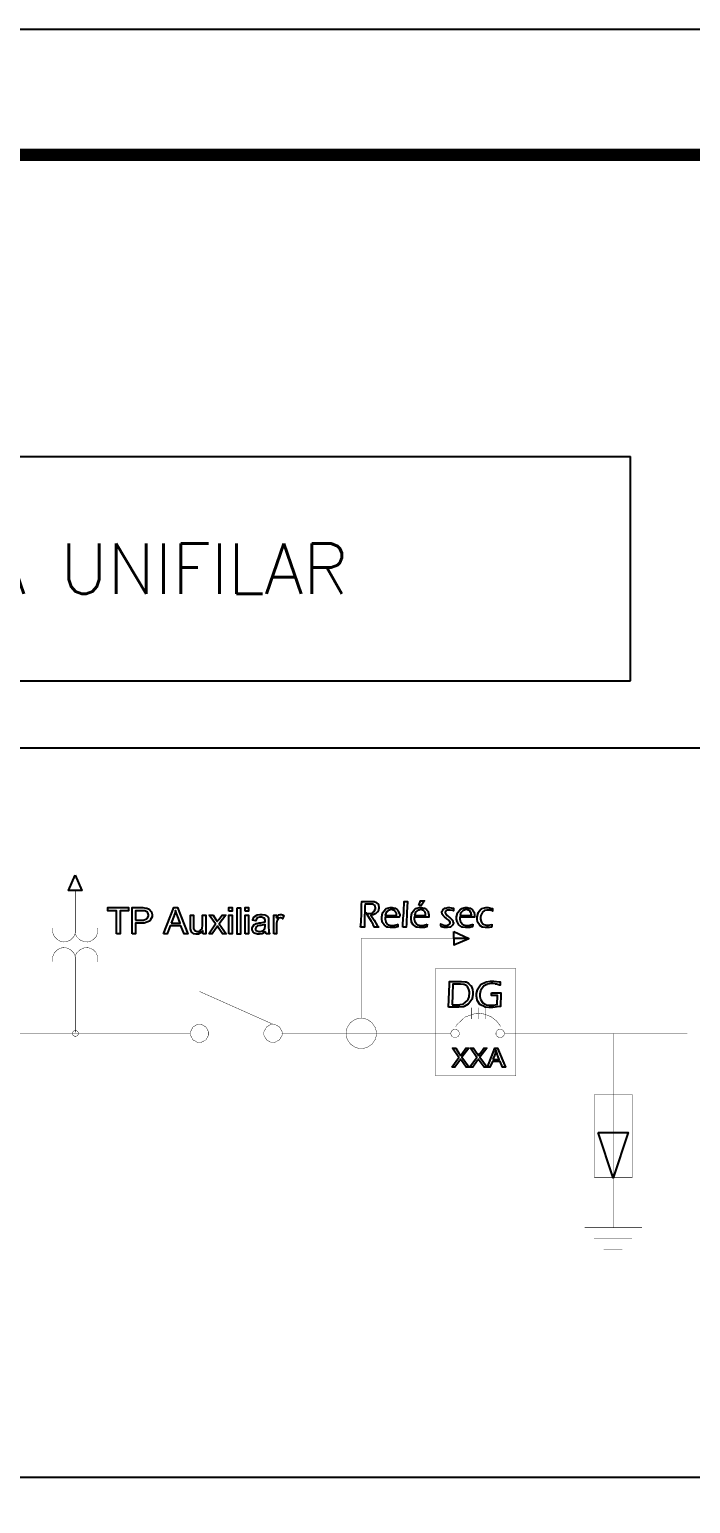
# Model space of a CAD drawing. Header units: metres. Extents: x 3290 to 4536, y 1562 to 1983.
# Drawn here: x 4384.1 to 4436.8, y 1865 to 1982.7 of the extents above; entities that cross this region are included whole.
import ezdxf

# ---------------------------------------------------------------- set-up
doc = ezdxf.new("R2010")
doc.units = ezdxf.units.M
for name, color, linetype in [('ARQ-FOLHA', 7, 'Continuous'), ('C00-00-00-BLACK', 7, 'Continuous'), ('C00-7E-FF', 150, 'Continuous'), ('CFF-7E-00', 30, 'Continuous')]:
    doc.layers.add(name, color=color, linetype=linetype)
doc.styles.get("Standard").update_dxf_attribs({"font": 'romans.shx', "height": 1})

# ---------------------------------------------------------------- blocks, each defined once
blk = doc.blocks.new('FOLHA A2')
at = {"layer": 'ARQ-FOLHA'}
blk.add_line((594, 0), (0, 0), dxfattribs=at)
at = {"layer": 'ARQ-FOLHA', "const_width": 1}
blk.add_lwpolyline([(25, -410), (584, -410), (584, -10), (25, -10), (25, -410)], dxfattribs=at)

msp = doc.modelspace()

# ---------------------------------------------------------------- linework, layer by layer
for p, q in [((4335.72, 1948.58), (4432.02, 1948.58)), ((4432.02, 1930.66), (4432.02, 1948.58)), ((4335.72, 1930.66), (4432.02, 1930.66)), ((4302.88, 1925.32), (4464.04, 1925.32)), ((4302.88, 1867.12), (4464.04, 1867.12))]:
    msp.add_line(p, q)
at = {"layer": 'C00-00-00-BLACK', "const_width": 0.0324}
for points in [[(4419.34, 1904.59), (4419.34, 1903.69)], [(4419.34, 1904.59), (4419.34, 1903.69)], [(4419.89, 1904.59), (4419.89, 1903.69)], [(4419.89, 1904.59), (4419.89, 1903.69)], [(4420.44, 1904.59), (4420.44, 1903.69)], [(4420.44, 1904.59), (4420.44, 1903.69)], [(4421.64, 1903.1), (4421.57, 1903.22), (4421.31, 1903.54), (4420.88, 1903.87), (4420.37, 1904.07), (4419.96, 1904.14), (4419.82, 1904.14), (4419.64, 1904.13), (4418.81, 1903.84), (4418.16, 1903.23), (4418.07, 1903.07)], [(4421.64, 1903.1), (4421.57, 1903.22), (4421.31, 1903.54), (4420.88, 1903.87), (4420.37, 1904.07), (4419.96, 1904.14), (4419.82, 1904.14), (4419.64, 1904.13), (4418.81, 1903.84), (4418.16, 1903.23), (4418.07, 1903.07)]]:
    msp.add_lwpolyline(points, dxfattribs=at)
for points in [[(4418.36, 1902.52), (4418.36, 1902.59), (4418.26, 1902.77), (4418.07, 1902.88), (4418.01, 1902.88), (4417.95, 1902.88), (4417.77, 1902.77), (4417.68, 1902.59), (4417.68, 1902.52), (4417.68, 1902.46), (4417.77, 1902.29), (4417.95, 1902.2), (4418.01, 1902.2), (4418.07, 1902.2), (4418.26, 1902.29), (4418.36, 1902.46), (4418.36, 1902.52)], [(4418.36, 1902.52), (4418.36, 1902.59), (4418.26, 1902.77), (4418.07, 1902.88), (4418.01, 1902.88), (4417.95, 1902.88), (4417.77, 1902.77), (4417.68, 1902.59), (4417.68, 1902.52), (4417.68, 1902.46), (4417.77, 1902.29), (4417.95, 1902.2), (4418.01, 1902.2), (4418.07, 1902.2), (4418.26, 1902.29), (4418.36, 1902.46), (4418.36, 1902.52)], [(4421.96, 1902.52), (4421.96, 1902.59), (4421.86, 1902.77), (4421.67, 1902.88), (4421.61, 1902.88), (4421.55, 1902.88), (4421.37, 1902.77), (4421.28, 1902.59), (4421.28, 1902.52), (4421.28, 1902.46), (4421.37, 1902.29), (4421.55, 1902.2), (4421.61, 1902.2), (4421.67, 1902.2), (4421.86, 1902.29), (4421.96, 1902.46), (4421.96, 1902.52)], [(4421.96, 1902.52), (4421.96, 1902.59), (4421.86, 1902.77), (4421.67, 1902.88), (4421.61, 1902.88), (4421.55, 1902.88), (4421.37, 1902.77), (4421.28, 1902.59), (4421.28, 1902.52), (4421.28, 1902.46), (4421.37, 1902.29), (4421.55, 1902.2), (4421.61, 1902.2), (4421.67, 1902.2), (4421.86, 1902.29), (4421.96, 1902.46), (4421.96, 1902.52)]]:
    msp.add_lwpolyline(points, close=True, dxfattribs=at)
at = {"layer": 'C00-7E-FF', "const_width": 0.0324}
for points in [[(4387.72, 1915.16), (4388.24, 1913.93), (4387.17, 1913.93), (4387.72, 1915.16)], [(4417.91, 1910.66), (4419.11, 1910.11), (4417.91, 1910.11), (4417.91, 1910.66)], [(4419.11, 1910.11), (4417.91, 1910.11), (4417.91, 1909.59), (4419.11, 1910.11)], [(4411.75, 1902.52), (4411.75, 1902.64), (4411.65, 1903), (4411.39, 1903.39), (4411, 1903.66), (4410.64, 1903.75), (4410.52, 1903.75), (4410.4, 1903.75), (4410.05, 1903.66), (4409.67, 1903.39), (4409.41, 1903), (4409.32, 1902.64), (4409.32, 1902.52), (4409.32, 1902.41), (4409.41, 1902.06), (4409.67, 1901.68), (4410.05, 1901.42), (4410.4, 1901.32), (4410.52, 1901.32), (4410.64, 1901.32), (4411, 1901.42), (4411.39, 1901.68), (4411.65, 1902.06), (4411.75, 1902.41), (4411.75, 1902.52)], [(4387.98, 1902.52), (4387.98, 1902.57), (4387.9, 1902.7), (4387.77, 1902.78), (4387.72, 1902.78), (4387.68, 1902.78), (4387.56, 1902.7), (4387.49, 1902.57), (4387.49, 1902.52), (4387.49, 1902.48), (4387.56, 1902.36), (4387.68, 1902.3), (4387.72, 1902.3), (4387.77, 1902.3), (4387.9, 1902.36), (4387.98, 1902.48), (4387.98, 1902.52)], [(4398.36, 1902.52), (4398.36, 1902.65), (4398.14, 1903.05), (4397.74, 1903.27), (4397.61, 1903.27), (4397.49, 1903.27), (4397.11, 1903.05), (4396.9, 1902.65), (4396.9, 1902.52), (4396.9, 1902.4), (4397.11, 1902.02), (4397.49, 1901.81), (4397.61, 1901.81), (4397.74, 1901.81), (4398.14, 1902.02), (4398.36, 1902.4), (4398.36, 1902.52)], [(4404.23, 1902.52), (4404.23, 1902.65), (4404.01, 1903.05), (4403.61, 1903.27), (4403.48, 1903.27), (4403.35, 1903.27), (4402.98, 1903.05), (4402.76, 1902.65), (4402.76, 1902.52), (4402.76, 1902.4), (4402.98, 1902.02), (4403.35, 1901.81), (4403.48, 1901.81), (4403.61, 1901.81), (4404.01, 1902.02), (4404.23, 1902.4), (4404.23, 1902.52)], [(4404.23, 1902.52), (4404.23, 1902.65), (4404.01, 1903.05), (4403.61, 1903.27), (4403.48, 1903.27), (4403.35, 1903.27), (4402.98, 1903.05), (4402.76, 1902.65), (4402.76, 1902.52), (4402.76, 1902.4), (4402.98, 1902.02), (4403.35, 1901.81), (4403.48, 1901.81), (4403.61, 1901.81), (4404.01, 1902.02), (4404.23, 1902.4), (4404.23, 1902.52)], [(4429.13, 1897.66), (4432.14, 1897.66), (4432.14, 1891.02), (4429.13, 1891.02), (4429.13, 1897.66)], [(4429.42, 1894.62), (4431.82, 1894.62), (4430.62, 1891.02), (4429.42, 1894.62)]]:
    msp.add_lwpolyline(points, close=True, dxfattribs=at)
for points in [[(4387.72, 1915.16), (4387.17, 1913.93)], [(4387.72, 1915.16), (4388.24, 1913.93)], [(4387.17, 1913.93), (4388.24, 1913.93)], [(4387.72, 1913.93), (4387.72, 1910.56)], [(4385.91, 1910.95), (4385.89, 1910.86), (4385.91, 1910.59), (4386.05, 1910.26), (4386.3, 1910.01), (4386.56, 1909.87), (4386.65, 1909.85), (4386.74, 1909.83), (4387.01, 1909.85), (4387.33, 1909.98), (4387.58, 1910.23), (4387.7, 1910.47), (4387.72, 1910.56)], [(4387.69, 1910.56), (4387.71, 1910.47), (4387.85, 1910.23), (4388.11, 1909.98), (4388.43, 1909.85), (4388.71, 1909.83), (4388.79, 1909.85), (4388.88, 1909.87), (4389.14, 1910.01), (4389.38, 1910.26), (4389.51, 1910.59), (4389.52, 1910.86), (4389.5, 1910.95)], [(4419.11, 1910.11), (4417.91, 1910.66)], [(4417.91, 1910.66), (4417.91, 1909.59)], [(4387.72, 1908.65), (4387.7, 1908.73), (4387.58, 1908.98), (4387.33, 1909.22), (4387.01, 1909.36), (4386.74, 1909.38), (4386.65, 1909.36), (4386.56, 1909.34), (4386.3, 1909.22), (4386.05, 1908.97), (4385.91, 1908.64), (4385.89, 1908.35), (4385.91, 1908.26)], [(4389.5, 1908.26), (4389.52, 1908.35), (4389.51, 1908.64), (4389.38, 1908.97), (4389.14, 1909.22), (4388.88, 1909.34), (4388.79, 1909.36), (4388.71, 1909.38), (4388.43, 1909.36), (4388.11, 1909.22), (4387.85, 1908.98), (4387.71, 1908.73), (4387.69, 1908.65)], [(4410.52, 1903.75), (4410.52, 1910.11), (4417.91, 1910.11)], [(4419.11, 1910.11), (4417.91, 1909.59)], [(4387.72, 1908.65), (4387.72, 1902.62)], [(4416.45, 1907.71), (4416.45, 1899.15)], [(4422.87, 1907.71), (4416.45, 1907.71)], [(4416.45, 1907.71), (4416.45, 1899.15)], [(4422.87, 1907.71), (4416.45, 1907.71)], [(4422.87, 1899.15), (4422.87, 1907.71)], [(4422.87, 1899.15), (4422.87, 1907.71)], [(4403.48, 1903.27), (4397.61, 1905.89)], [(4381.98, 1902.52), (4396.87, 1902.52)], [(4417.68, 1902.52), (4404.19, 1902.52)], [(4436.55, 1902.52), (4421.96, 1902.52)], [(4430.62, 1902.52), (4430.62, 1890.6)], [(4416.45, 1899.15), (4419.66, 1899.15)], [(4416.45, 1899.15), (4419.66, 1899.15)], [(4416.45, 1899.15), (4419.66, 1899.15)], [(4416.45, 1899.15), (4419.66, 1899.15)], [(4419.66, 1899.15), (4422.87, 1899.15)], [(4419.66, 1899.15), (4422.87, 1899.15)], [(4419.66, 1899.15), (4422.87, 1899.15)], [(4419.66, 1899.15), (4422.87, 1899.15)], [(4430.62, 1890.6), (4430.62, 1887.03)], [(4428.35, 1887.03), (4432.92, 1887.03)], [(4429.1, 1886.19), (4432.14, 1886.19)], [(4429.88, 1885.28), (4431.37, 1885.28)]]:
    msp.add_lwpolyline(points, dxfattribs=at)
at = {"layer": 'C00-7E-FF'}
for points in [[(4387.72, 1915.16), (4388.24, 1913.93), (4387.17, 1913.93), (4387.72, 1915.16)], [(4417.91, 1910.66), (4419.11, 1910.11), (4417.91, 1910.11), (4417.91, 1910.66)], [(4419.11, 1910.11), (4417.91, 1910.11), (4417.91, 1909.59), (4419.11, 1910.11)], [(4429.42, 1894.62), (4431.82, 1894.62), (4430.62, 1891.02), (4429.42, 1894.62)]]:
    msp.add_lwpolyline(points, close=True, dxfattribs=at)
at = {"layer": 'CFF-7E-00'}
for points in [[(4410.48, 1911.01), (4410.52, 1911.4), (4410.55, 1912.15), (4410.55, 1912.79), (4410.55, 1912.86), (4410.58, 1913.01), (4410.58, 1913.06), (4410.65, 1913.06), (4410.82, 1913.06), (4410.87, 1913.06), (4410.93, 1913.06), (4411.06, 1913.06), (4411.1, 1913.06), (4411.15, 1913.06), (4411.26, 1913.06), (4411.3, 1913.06), (4411.36, 1913.06), (4411.51, 1913.06), (4411.55, 1913.06), (4411.57, 1913.05), (4411.74, 1912.98), (4411.75, 1912.96), (4411.76, 1912.95), (4411.9, 1912.81), (4411.91, 1912.79), (4411.91, 1912.75), (4411.94, 1912.64), (4411.94, 1912.6), (4411.94, 1912.54), (4411.92, 1912.39), (4411.91, 1912.37), (4411.9, 1912.36), (4411.82, 1912.22), (4411.81, 1912.21), (4411.8, 1912.2), (4411.67, 1912.09), (4411.65, 1912.08), (4411.64, 1912.07), (4411.53, 1912.02), (4411.49, 1912.02), (4411.47, 1912.01), (4411.34, 1911.98), (4411.3, 1911.98), (4411.55, 1911.56), (4411.81, 1911.14), (4411.82, 1911.13), (4411.9, 1911.03), (4411.91, 1911.01), (4411.87, 1911.01), (4411.78, 1911.01), (4411.75, 1911.01), (4411.71, 1911.01), (4411.62, 1911.01), (4411.59, 1911.01), (4411.49, 1911.21), (4411.48, 1911.22), (4411.43, 1911.31), (4411.43, 1911.34), (4411.42, 1911.34), (4411.36, 1911.44), (4411.36, 1911.47), (4411, 1912.02), (4411, 1912.02), (4410.95, 1912.13), (4410.94, 1912.15), (4410.95, 1912.14), (4411.09, 1912.11), (4411.13, 1912.11), (4411.2, 1912.11), (4411.4, 1912.14), (4411.43, 1912.15), (4411.44, 1912.16), (4411.58, 1912.29), (4411.59, 1912.31), (4411.6, 1912.33), (4411.68, 1912.48), (4411.68, 1912.54), (4411.68, 1912.57), (4411.65, 1912.64), (4411.65, 1912.66), (4411.64, 1912.68), (4411.6, 1912.76), (4411.59, 1912.76), (4411.58, 1912.77), (4411.51, 1912.83), (4411.49, 1912.83), (4411.48, 1912.84), (4411.41, 1912.86), (4411.39, 1912.86), (4411.35, 1912.86), (4411.26, 1912.86), (4411.23, 1912.86), (4411, 1912.86), (4410.96, 1912.86), (4410.87, 1912.86), (4410.84, 1912.86), (4410.83, 1912.69), (4410.78, 1911.43), (4410.78, 1911.01), (4410.61, 1911.01), (4410.61, 1911.01), (4410.52, 1911.01), (4410.48, 1911.01)], [(4413.86, 1911.01), (4413.86, 1911.29), (4413.91, 1912.01), (4413.92, 1912.11), (4413.92, 1912.35), (4413.95, 1912.97), (4413.95, 1913.06), (4414.08, 1913.06), (4414.11, 1913.06), (4414.19, 1913.06), (4414.21, 1913.06), (4414.18, 1912.18), (4414.15, 1911.27), (4414.12, 1911.01), (4414.12, 1911.01), (4414.02, 1911.01), (4413.99, 1911.01), (4413.99, 1911.01), (4413.89, 1911.01), (4413.86, 1911.01)], [(4415.12, 1912.73), (4415.25, 1913.12), (4415.29, 1913.12), (4415.38, 1913.12), (4415.41, 1913.12), (4415.45, 1913.12), (4415.54, 1913.12), (4415.58, 1913.12), (4415.56, 1913.1), (4415.34, 1912.77), (4415.32, 1912.73), (4415.29, 1912.73), (4415.24, 1912.73), (4415.22, 1912.73), (4415.19, 1912.73), (4415.14, 1912.73), (4415.12, 1912.73)], [(4391, 1910.49), (4391, 1912.31), (4390.32, 1912.31), (4390.32, 1912.57), (4391.97, 1912.57), (4391.97, 1912.31), (4391.29, 1912.31), (4391.29, 1910.49), (4391, 1910.49)], [(4392.26, 1910.49), (4392.26, 1912.57), (4393.04, 1912.57), (4393.12, 1912.57), (4393.34, 1912.54), (4393.36, 1912.54), (4393.43, 1912.54), (4393.6, 1912.46), (4393.62, 1912.44), (4393.64, 1912.43), (4393.77, 1912.27), (4393.79, 1912.24), (4393.79, 1912.23), (4393.85, 1912.02), (4393.85, 1911.95), (4393.85, 1911.85), (4393.69, 1911.56), (4393.66, 1911.53), (4393.63, 1911.5), (4393.21, 1911.34), (4393.07, 1911.34), (4392.52, 1911.34), (4392.52, 1910.49), (4392.26, 1910.49)], [(4392.52, 1911.56), (4393.07, 1911.56), (4393.16, 1911.56), (4393.41, 1911.67), (4393.43, 1911.69), (4393.45, 1911.71), (4393.56, 1911.89), (4393.56, 1911.95), (4393.56, 1912.01), (4393.5, 1912.16), (4393.49, 1912.18), (4393.48, 1912.2), (4393.32, 1912.3), (4393.3, 1912.31), (4393.24, 1912.31), (4393.11, 1912.31), (4393.07, 1912.31), (4392.52, 1912.31), (4392.52, 1911.56)], [(4394.76, 1910.49), (4395.57, 1912.57), (4395.86, 1912.57), (4396.7, 1910.49), (4396.41, 1910.49), (4396.15, 1911.11), (4395.28, 1911.11), (4395.05, 1910.49), (4394.76, 1910.49)], [(4395.37, 1911.34), (4396.09, 1911.34), (4395.86, 1911.92), (4395.84, 1911.96), (4395.71, 1912.32), (4395.7, 1912.34), (4395.7, 1912.24), (4395.61, 1911.98), (4395.6, 1911.95), (4395.37, 1911.34)], [(4397.9, 1910.49), (4397.9, 1910.72), (4397.87, 1910.67), (4397.53, 1910.46), (4397.42, 1910.46), (4397.35, 1910.46), (4397.18, 1910.49), (4397.16, 1910.49), (4397.14, 1910.5), (4397, 1910.62), (4397, 1910.62), (4396.99, 1910.64), (4396.93, 1910.77), (4396.93, 1910.82), (4396.92, 1910.83), (4396.9, 1910.99), (4396.9, 1911.04), (4396.9, 1911.98), (4397.16, 1911.98), (4397.16, 1911.14), (4397.16, 1911.08), (4397.16, 1910.93), (4397.16, 1910.88), (4397.17, 1910.87), (4397.27, 1910.73), (4397.29, 1910.72), (4397.3, 1910.71), (4397.43, 1910.66), (4397.48, 1910.66), (4397.53, 1910.66), (4397.66, 1910.71), (4397.68, 1910.72), (4397.69, 1910.74), (4397.83, 1910.87), (4397.84, 1910.88), (4397.84, 1910.96), (4397.87, 1911.12), (4397.87, 1911.17), (4397.87, 1911.98), (4398.13, 1911.98), (4398.13, 1910.49), (4397.9, 1910.49)], [(4398.36, 1910.49), (4398.91, 1911.27), (4398.39, 1911.98), (4398.71, 1911.98), (4398.94, 1911.63), (4398.95, 1911.61), (4399.04, 1911.5), (4399.04, 1911.47), (4399.05, 1911.48), (4399.16, 1911.62), (4399.17, 1911.63), (4399.43, 1911.98), (4399.72, 1911.98), (4399.2, 1911.27), (4399.75, 1910.49), (4399.46, 1910.49), (4399.14, 1910.95), (4399.07, 1911.08), (4398.65, 1910.49), (4398.36, 1910.49)], [(4399.98, 1912.28), (4399.98, 1912.57), (4400.24, 1912.57), (4400.24, 1912.28), (4399.98, 1912.28)], [(4399.98, 1910.49), (4399.98, 1911.98), (4400.24, 1911.98), (4400.24, 1910.49), (4399.98, 1910.49)], [(4400.64, 1912.56), (4400.9, 1912.56), (4400.9, 1910.45), (4400.64, 1910.45), (4400.64, 1912.56)], [(4401.28, 1912.28), (4401.28, 1912.57), (4401.54, 1912.57), (4401.54, 1912.28), (4401.28, 1912.28)], [(4401.28, 1910.49), (4401.28, 1911.98), (4401.54, 1911.98), (4401.54, 1910.49), (4401.28, 1910.49)], [(4402.9, 1910.66), (4402.87, 1910.64), (4402.65, 1910.5), (4402.64, 1910.49), (4402.61, 1910.49), (4402.41, 1910.46), (4402.34, 1910.46), (4402.25, 1910.46), (4401.98, 1910.54), (4401.96, 1910.56), (4401.93, 1910.58), (4401.83, 1910.81), (4401.83, 1910.88), (4401.83, 1910.93), (4401.88, 1911.06), (4401.89, 1911.08), (4401.9, 1911.09), (4402, 1911.23), (4402.02, 1911.24), (4402.03, 1911.25), (4402.14, 1911.3), (4402.18, 1911.3), (4402.2, 1911.31), (4402.39, 1911.36), (4402.41, 1911.37), (4402.52, 1911.37), (4402.84, 1911.43), (4402.86, 1911.44), (4402.86, 1911.45), (4402.86, 1911.5), (4402.86, 1911.5), (4402.86, 1911.56), (4402.82, 1911.72), (4402.8, 1911.73), (4402.78, 1911.74), (4402.58, 1911.82), (4402.51, 1911.82), (4402.44, 1911.82), (4402.26, 1911.77), (4402.25, 1911.76), (4402.23, 1911.75), (4402.13, 1911.56), (4402.12, 1911.53), (4401.86, 1911.56), (4401.87, 1911.59), (4401.97, 1911.81), (4401.99, 1911.82), (4402, 1911.84), (4402.19, 1911.98), (4402.22, 1911.98), (4402.24, 1911.99), (4402.47, 1912.02), (4402.54, 1912.02), (4402.62, 1912.02), (4402.85, 1911.99), (4402.86, 1911.98), (4402.89, 1911.98), (4403.04, 1911.87), (4403.06, 1911.86), (4403.07, 1911.85), (4403.12, 1911.73), (4403.12, 1911.69), (4403.12, 1911.64), (4403.12, 1911.51), (4403.12, 1911.47), (4403.12, 1911.11), (4403.12, 1911), (4403.16, 1910.74), (4403.16, 1910.66), (4403.16, 1910.62), (4403.21, 1910.51), (4403.22, 1910.49), (4402.96, 1910.49), (4402.95, 1910.5), (4402.9, 1910.62), (4402.9, 1910.66)], [(4403.55, 1910.49), (4403.55, 1911.98), (4403.77, 1911.98), (4403.77, 1911.76), (4403.78, 1911.79), (4403.92, 1911.98), (4403.93, 1911.98), (4403.94, 1911.99), (4404.06, 1912.02), (4404.1, 1912.02), (4404.16, 1912.02), (4404.33, 1911.96), (4404.36, 1911.95), (4404.26, 1911.69), (4404.24, 1911.71), (4404.11, 1911.76), (4404.06, 1911.76), (4404.06, 1911.76), (4403.94, 1911.73), (4403.93, 1911.73), (4403.92, 1911.72), (4403.84, 1911.6), (4403.84, 1911.56), (4403.83, 1911.55), (4403.77, 1911.34), (4403.77, 1911.27), (4403.77, 1910.49), (4403.55, 1910.49)], [(4413.47, 1911.24), (4413.46, 1911.22), (4413.44, 1911.09), (4413.44, 1911.04), (4413.41, 1911.04), (4413.23, 1910.98), (4413.17, 1910.98), (4413.12, 1910.98), (4412.99, 1910.98), (4412.95, 1910.98), (4412.87, 1910.98), (4412.65, 1911.01), (4412.62, 1911.01), (4412.6, 1911.02), (4412.38, 1911.16), (4412.37, 1911.17), (4412.35, 1911.19), (4412.21, 1911.41), (4412.2, 1911.44), (4412.19, 1911.46), (4412.17, 1911.66), (4412.17, 1911.73), (4412.17, 1911.83), (4412.23, 1912.12), (4412.23, 1912.15), (4412.25, 1912.18), (4412.47, 1912.45), (4412.5, 1912.47), (4412.53, 1912.49), (4412.84, 1912.57), (4412.95, 1912.57), (4413.01, 1912.57), (4413.18, 1912.54), (4413.21, 1912.54), (4413.23, 1912.53), (4413.39, 1912.42), (4413.4, 1912.41), (4413.42, 1912.39), (4413.52, 1912.23), (4413.53, 1912.21), (4413.54, 1912.19), (4413.6, 1912.01), (4413.6, 1911.95), (4413.6, 1911.95), (4413.57, 1911.84), (4413.57, 1911.82), (4412.43, 1911.82), (4412.43, 1911.8), (4412.43, 1911.73), (4412.43, 1911.73), (4412.43, 1911.65), (4412.48, 1911.45), (4412.5, 1911.44), (4412.5, 1911.41), (4412.66, 1911.22), (4412.69, 1911.21), (4412.71, 1911.2), (4412.91, 1911.14), (4412.98, 1911.14), (4413.1, 1911.14), (4413.42, 1911.22), (4413.47, 1911.24)], [(4412.43, 1911.95), (4413.34, 1911.95), (4413.34, 1911.99), (4413.34, 1912.09), (4413.34, 1912.11), (4413.34, 1912.14), (4413.3, 1912.19), (4413.3, 1912.21), (4413.3, 1912.22), (4413.21, 1912.3), (4413.21, 1912.31), (4413.2, 1912.32), (4413.11, 1912.37), (4413.08, 1912.37), (4413.07, 1912.38), (4412.98, 1912.41), (4412.95, 1912.41), (4412.91, 1912.41), (4412.79, 1912.38), (4412.79, 1912.37), (4412.75, 1912.37), (4412.66, 1912.32), (4412.66, 1912.31), (4412.64, 1912.3), (4412.53, 1912.22), (4412.53, 1912.21), (4412.53, 1912.19), (4412.5, 1912.13), (4412.5, 1912.11), (4412.49, 1912.11), (4412.44, 1911.97), (4412.43, 1911.95)], [(4415.8, 1911.24), (4415.79, 1911.22), (4415.77, 1911.09), (4415.77, 1911.04), (4415.75, 1911.04), (4415.57, 1910.98), (4415.51, 1910.98), (4415.45, 1910.98), (4415.32, 1910.98), (4415.28, 1910.98), (4415.2, 1910.98), (4414.98, 1911.01), (4414.96, 1911.01), (4414.93, 1911.02), (4414.72, 1911.16), (4414.7, 1911.17), (4414.68, 1911.19), (4414.54, 1911.41), (4414.54, 1911.44), (4414.53, 1911.46), (4414.51, 1911.66), (4414.51, 1911.73), (4414.51, 1911.83), (4414.56, 1912.12), (4414.57, 1912.15), (4414.59, 1912.18), (4414.81, 1912.45), (4414.83, 1912.47), (4414.86, 1912.49), (4415.18, 1912.57), (4415.28, 1912.57), (4415.35, 1912.57), (4415.52, 1912.54), (4415.54, 1912.54), (4415.57, 1912.53), (4415.73, 1912.42), (4415.74, 1912.41), (4415.75, 1912.39), (4415.87, 1912.26), (4415.87, 1912.21), (4415.87, 1912.19), (4415.93, 1912.01), (4415.93, 1911.95), (4415.93, 1911.95), (4415.93, 1911.86), (4415.93, 1911.82), (4414.76, 1911.82), (4414.76, 1911.8), (4414.76, 1911.73), (4414.76, 1911.73), (4414.76, 1911.65), (4414.81, 1911.45), (4414.83, 1911.44), (4414.84, 1911.41), (4415, 1911.22), (4415.02, 1911.21), (4415.05, 1911.2), (4415.25, 1911.14), (4415.32, 1911.14), (4415.44, 1911.14), (4415.75, 1911.22), (4415.8, 1911.24)], [(4414.76, 1911.95), (4415.67, 1911.95), (4415.67, 1911.99), (4415.67, 1912.09), (4415.67, 1912.11), (4415.67, 1912.14), (4415.64, 1912.19), (4415.64, 1912.21), (4415.63, 1912.22), (4415.55, 1912.3), (4415.54, 1912.31), (4415.53, 1912.32), (4415.47, 1912.37), (4415.44, 1912.37), (4415.43, 1912.38), (4415.32, 1912.41), (4415.28, 1912.41), (4415.24, 1912.41), (4415.14, 1912.38), (4415.12, 1912.37), (4415.09, 1912.37), (4415, 1912.32), (4414.99, 1912.31), (4414.97, 1912.3), (4414.89, 1912.23), (4414.89, 1912.21), (4414.89, 1912.2), (4414.83, 1912.14), (4414.83, 1912.11), (4414.82, 1912.11), (4414.77, 1911.97), (4414.76, 1911.95)], [(4416.9, 1911.04), (4416.87, 1911.14), (4416.87, 1911.14), (4416.87, 1911.24), (4416.87, 1911.27), (4416.91, 1911.25), (4417.2, 1911.14), (4417.29, 1911.14), (4417.33, 1911.14), (4417.42, 1911.17), (4417.45, 1911.17), (4417.47, 1911.18), (4417.58, 1911.26), (4417.58, 1911.27), (4417.58, 1911.29), (4417.62, 1911.35), (4417.62, 1911.37), (4417.62, 1911.38), (4417.62, 1911.44), (4417.62, 1911.44), (4417.61, 1911.44), (4417.58, 1911.49), (4417.58, 1911.5), (4417.58, 1911.51), (4417.53, 1911.56), (4417.52, 1911.56), (4417.51, 1911.57), (4417.37, 1911.68), (4417.36, 1911.69), (4417.33, 1911.71), (4417.18, 1911.85), (4417.16, 1911.86), (4417.16, 1911.86), (4417.07, 1911.95), (4417.07, 1911.95), (4417.06, 1911.97), (4417, 1912.05), (4417, 1912.08), (4416.99, 1912.09), (4416.97, 1912.18), (4416.97, 1912.21), (4416.97, 1912.25), (4417.03, 1912.37), (4417.03, 1912.37), (4417.04, 1912.39), (4417.2, 1912.53), (4417.23, 1912.54), (4417.24, 1912.54), (4417.43, 1912.57), (4417.49, 1912.57), (4417.58, 1912.57), (4417.84, 1912.54), (4417.88, 1912.54), (4417.88, 1912.48), (4417.88, 1912.35), (4417.88, 1912.31), (4417.85, 1912.33), (4417.63, 1912.37), (4417.55, 1912.37), (4417.51, 1912.37), (4417.42, 1912.37), (4417.39, 1912.37), (4417.37, 1912.37), (4417.27, 1912.29), (4417.26, 1912.28), (4417.26, 1912.25), (4417.23, 1912.2), (4417.23, 1912.18), (4417.23, 1912.16), (4417.25, 1912.12), (4417.26, 1912.11), (4417.26, 1912.1), (4417.28, 1912.06), (4417.29, 1912.05), (4417.3, 1912.04), (4417.35, 1911.96), (4417.36, 1911.95), (4417.41, 1911.95), (4417.53, 1911.84), (4417.55, 1911.82), (4417.57, 1911.81), (4417.71, 1911.67), (4417.71, 1911.66), (4417.72, 1911.65), (4417.8, 1911.57), (4417.81, 1911.56), (4417.81, 1911.54), (4417.85, 1911.49), (4417.85, 1911.47), (4417.85, 1911.46), (4417.88, 1911.39), (4417.88, 1911.37), (4417.88, 1911.32), (4417.82, 1911.18), (4417.81, 1911.17), (4417.8, 1911.16), (4417.64, 1911.02), (4417.62, 1911.01), (4417.6, 1911.01), (4417.42, 1910.98), (4417.36, 1910.98), (4417.32, 1910.98), (4417.23, 1910.98), (4417.2, 1910.98), (4417.15, 1910.98), (4417.04, 1911.01), (4417.03, 1911.01), (4417.03, 1911.01), (4416.91, 1911.04), (4416.9, 1911.04)], [(4419.43, 1911.24), (4419.43, 1911.19), (4419.41, 1911.06), (4419.4, 1911.04), (4419.38, 1911.04), (4419.2, 1910.98), (4419.14, 1910.98), (4419.09, 1910.98), (4418.98, 1910.98), (4418.95, 1910.98), (4418.86, 1910.98), (4418.61, 1911.01), (4418.59, 1911.01), (4418.57, 1911.02), (4418.35, 1911.16), (4418.33, 1911.17), (4418.31, 1911.19), (4418.21, 1911.41), (4418.2, 1911.44), (4418.19, 1911.46), (4418.14, 1911.66), (4418.14, 1911.73), (4418.14, 1911.83), (4418.22, 1912.12), (4418.23, 1912.15), (4418.25, 1912.18), (4418.46, 1912.45), (4418.49, 1912.47), (4418.52, 1912.49), (4418.82, 1912.57), (4418.91, 1912.57), (4418.99, 1912.57), (4419.18, 1912.54), (4419.21, 1912.54), (4419.22, 1912.53), (4419.38, 1912.42), (4419.4, 1912.41), (4419.42, 1912.39), (4419.52, 1912.23), (4419.53, 1912.21), (4419.54, 1912.19), (4419.56, 1912.01), (4419.56, 1911.95), (4419.56, 1911.95), (4419.56, 1911.86), (4419.56, 1911.82), (4418.4, 1911.82), (4418.4, 1911.8), (4418.4, 1911.73), (4418.4, 1911.73), (4418.4, 1911.65), (4418.45, 1911.45), (4418.46, 1911.44), (4418.48, 1911.41), (4418.64, 1911.22), (4418.65, 1911.21), (4418.68, 1911.2), (4418.9, 1911.14), (4418.98, 1911.14), (4419.09, 1911.14), (4419.39, 1911.22), (4419.43, 1911.24)], [(4418.43, 1911.95), (4419.34, 1911.95), (4419.34, 1911.99), (4419.3, 1912.09), (4419.3, 1912.11), (4419.3, 1912.14), (4419.28, 1912.2), (4419.27, 1912.21), (4419.26, 1912.22), (4419.21, 1912.3), (4419.21, 1912.31), (4419.2, 1912.32), (4419.11, 1912.37), (4419.08, 1912.37), (4419.07, 1912.38), (4418.95, 1912.41), (4418.91, 1912.41), (4418.87, 1912.41), (4418.77, 1912.38), (4418.75, 1912.37), (4418.75, 1912.37), (4418.63, 1912.32), (4418.62, 1912.31), (4418.61, 1912.3), (4418.53, 1912.22), (4418.53, 1912.21), (4418.52, 1912.2), (4418.46, 1912.14), (4418.46, 1912.11), (4418.46, 1912.07), (4418.43, 1911.98), (4418.43, 1911.95)], [(4420.96, 1911.24), (4420.96, 1911.22), (4420.96, 1911.16), (4420.96, 1911.14), (4420.95, 1911.13), (4420.92, 1911.04), (4420.92, 1911.01), (4420.87, 1911.01), (4420.74, 1910.98), (4420.7, 1910.98), (4420.66, 1910.98), (4420.56, 1910.98), (4420.54, 1910.98), (4420.45, 1910.98), (4420.24, 1911.01), (4420.21, 1911.01), (4420.2, 1911.02), (4420, 1911.15), (4419.99, 1911.17), (4419.97, 1911.19), (4419.83, 1911.38), (4419.82, 1911.4), (4419.81, 1911.43), (4419.79, 1911.65), (4419.79, 1911.73), (4419.79, 1911.83), (4419.85, 1912.12), (4419.85, 1912.15), (4419.87, 1912.18), (4420.08, 1912.45), (4420.12, 1912.47), (4420.14, 1912.49), (4420.46, 1912.57), (4420.57, 1912.57), (4420.67, 1912.57), (4420.96, 1912.51), (4420.99, 1912.5), (4420.99, 1912.46), (4421.01, 1912.32), (4421.02, 1912.31), (4421, 1912.32), (4420.78, 1912.37), (4420.76, 1912.37), (4420.72, 1912.37), (4420.63, 1912.37), (4420.6, 1912.37), (4420.54, 1912.37), (4420.39, 1912.35), (4420.37, 1912.34), (4420.36, 1912.33), (4420.2, 1912.2), (4420.18, 1912.18), (4420.17, 1912.17), (4420.09, 1912), (4420.08, 1911.98), (4420.07, 1911.96), (4420.05, 1911.78), (4420.05, 1911.73), (4420.05, 1911.65), (4420.11, 1911.46), (4420.12, 1911.44), (4420.12, 1911.41), (4420.26, 1911.25), (4420.28, 1911.24), (4420.3, 1911.22), (4420.52, 1911.17), (4420.6, 1911.17), (4420.69, 1911.17), (4420.92, 1911.22), (4420.96, 1911.24)], [(4402.86, 1911.24), (4402.85, 1911.23), (4402.52, 1911.15), (4402.48, 1911.14), (4402.42, 1911.14), (4402.29, 1911.11), (4402.25, 1911.11), (4402.23, 1911.1), (4402.15, 1911.04), (4402.15, 1911.01), (4402.14, 1911.01), (4402.09, 1910.91), (4402.09, 1910.88), (4402.09, 1910.84), (4402.17, 1910.73), (4402.18, 1910.72), (4402.19, 1910.71), (4402.36, 1910.66), (4402.41, 1910.66), (4402.48, 1910.66), (4402.65, 1910.71), (4402.67, 1910.72), (4402.69, 1910.73), (4402.82, 1910.87), (4402.83, 1910.88), (4402.84, 1910.9), (4402.86, 1911.08), (4402.86, 1911.14), (4402.86, 1911.24)], [(4417.49, 1904.63), (4417.52, 1905.25), (4417.58, 1906.47), (4417.58, 1906.52), (4417.58, 1906.63), (4417.58, 1906.67), (4417.67, 1906.67), (4417.85, 1906.67), (4417.91, 1906.67), (4417.91, 1906.67), (4418.1, 1906.67), (4418.17, 1906.67), (4418.23, 1906.67), (4418.38, 1906.67), (4418.43, 1906.67), (4418.53, 1906.67), (4418.82, 1906.65), (4418.85, 1906.64), (4418.91, 1906.64), (4419.06, 1906.56), (4419.08, 1906.54), (4419.09, 1906.53), (4419.25, 1906.37), (4419.27, 1906.35), (4419.29, 1906.33), (4419.39, 1906.11), (4419.4, 1906.09), (4419.41, 1906.06), (4419.43, 1905.81), (4419.43, 1905.73), (4419.43, 1905.62), (4419.38, 1905.31), (4419.37, 1905.28), (4419.35, 1905.24), (4419.11, 1904.91), (4419.08, 1904.89), (4419.05, 1904.86), (4418.73, 1904.67), (4418.69, 1904.66), (4418.65, 1904.65), (4418.31, 1904.63), (4418.2, 1904.63), (4417.78, 1904.63), (4417.71, 1904.63), (4417.54, 1904.63), (4417.49, 1904.63)], [(4417.49, 1904.63), (4417.52, 1905.25), (4417.58, 1906.47), (4417.58, 1906.52), (4417.58, 1906.63), (4417.58, 1906.67), (4417.67, 1906.67), (4417.85, 1906.67), (4417.91, 1906.67), (4417.91, 1906.67), (4418.1, 1906.67), (4418.17, 1906.67), (4418.23, 1906.67), (4418.38, 1906.67), (4418.43, 1906.67), (4418.53, 1906.67), (4418.82, 1906.65), (4418.85, 1906.64), (4418.91, 1906.64), (4419.06, 1906.56), (4419.08, 1906.54), (4419.09, 1906.53), (4419.25, 1906.37), (4419.27, 1906.35), (4419.29, 1906.33), (4419.39, 1906.11), (4419.4, 1906.09), (4419.41, 1906.06), (4419.43, 1905.81), (4419.43, 1905.73), (4419.43, 1905.62), (4419.38, 1905.31), (4419.37, 1905.28), (4419.35, 1905.24), (4419.11, 1904.91), (4419.08, 1904.89), (4419.05, 1904.86), (4418.73, 1904.67), (4418.69, 1904.66), (4418.65, 1904.65), (4418.31, 1904.63), (4418.2, 1904.63), (4417.78, 1904.63), (4417.71, 1904.63), (4417.54, 1904.63), (4417.49, 1904.63)], [(4417.78, 1904.82), (4417.87, 1904.82), (4418.07, 1904.82), (4418.14, 1904.82), (4418.2, 1904.82), (4418.35, 1904.82), (4418.4, 1904.82), (4418.42, 1904.83), (4418.63, 1904.88), (4418.65, 1904.89), (4418.7, 1904.89), (4418.83, 1905), (4418.85, 1905.02), (4418.86, 1905.03), (4419.03, 1905.2), (4419.04, 1905.21), (4419.05, 1905.23), (4419.13, 1905.45), (4419.14, 1905.47), (4419.14, 1905.54), (4419.17, 1905.71), (4419.17, 1905.76), (4419.17, 1905.84), (4419.12, 1906.03), (4419.11, 1906.05), (4419.1, 1906.08), (4419, 1906.29), (4418.98, 1906.31), (4418.96, 1906.33), (4418.74, 1906.44), (4418.72, 1906.44), (4418.7, 1906.45), (4418.45, 1906.47), (4418.36, 1906.47), (4418.23, 1906.47), (4417.94, 1906.47), (4417.85, 1906.47), (4417.78, 1904.82)], [(4417.78, 1904.82), (4417.87, 1904.82), (4418.07, 1904.82), (4418.14, 1904.82), (4418.2, 1904.82), (4418.35, 1904.82), (4418.4, 1904.82), (4418.42, 1904.83), (4418.63, 1904.88), (4418.65, 1904.89), (4418.7, 1904.89), (4418.83, 1905), (4418.85, 1905.02), (4418.86, 1905.03), (4419.03, 1905.2), (4419.04, 1905.21), (4419.05, 1905.23), (4419.13, 1905.45), (4419.14, 1905.47), (4419.14, 1905.54), (4419.17, 1905.71), (4419.17, 1905.76), (4419.17, 1905.84), (4419.12, 1906.03), (4419.11, 1906.05), (4419.1, 1906.08), (4419, 1906.29), (4418.98, 1906.31), (4418.96, 1906.33), (4418.74, 1906.44), (4418.72, 1906.44), (4418.7, 1906.45), (4418.45, 1906.47), (4418.36, 1906.47), (4418.23, 1906.47), (4417.94, 1906.47), (4417.85, 1906.47), (4417.78, 1904.82)], [(4420.92, 1905.76), (4421.03, 1905.76), (4421.27, 1905.76), (4421.35, 1905.76), (4421.43, 1905.76), (4421.61, 1905.76), (4421.67, 1905.76), (4421.67, 1905.49), (4421.64, 1904.89), (4421.64, 1904.69), (4421.56, 1904.68), (4421.03, 1904.59), (4420.86, 1904.59), (4420.74, 1904.59), (4420.41, 1904.64), (4420.37, 1904.66), (4420.34, 1904.67), (4420.04, 1904.81), (4420.02, 1904.82), (4419.99, 1904.85), (4419.81, 1905.14), (4419.79, 1905.18), (4419.77, 1905.21), (4419.72, 1905.5), (4419.72, 1905.6), (4419.72, 1905.72), (4419.8, 1906.02), (4419.82, 1906.05), (4419.84, 1906.1), (4420.05, 1906.42), (4420.08, 1906.44), (4420.11, 1906.47), (4420.44, 1906.63), (4420.47, 1906.64), (4420.5, 1906.65), (4420.84, 1906.7), (4420.96, 1906.7), (4421.12, 1906.7), (4421.54, 1906.65), (4421.61, 1906.64), (4421.61, 1906.57), (4421.61, 1906.43), (4421.61, 1906.38), (4421.57, 1906.39), (4421.33, 1906.47), (4421.25, 1906.47), (4421.23, 1906.48), (4421.02, 1906.51), (4420.96, 1906.51), (4420.86, 1906.51), (4420.6, 1906.46), (4420.57, 1906.44), (4420.54, 1906.44), (4420.29, 1906.3), (4420.28, 1906.28), (4420.25, 1906.26), (4420.07, 1905.99), (4420.05, 1905.96), (4420.04, 1905.93), (4419.99, 1905.66), (4419.99, 1905.57), (4419.99, 1905.49), (4420.04, 1905.27), (4420.05, 1905.25), (4420.06, 1905.22), (4420.2, 1905), (4420.21, 1904.98), (4420.23, 1904.97), (4420.47, 1904.84), (4420.5, 1904.82), (4420.53, 1904.81), (4420.75, 1904.79), (4420.83, 1904.79), (4420.83, 1904.79), (4421.02, 1904.79), (4421.09, 1904.79), (4421.11, 1904.8), (4421.36, 1904.85), (4421.38, 1904.85), (4421.41, 1905.57), (4421.25, 1905.57), (4421.17, 1905.57), (4420.98, 1905.57), (4420.92, 1905.57), (4420.92, 1905.62), (4420.92, 1905.73), (4420.92, 1905.76)], [(4420.92, 1905.76), (4421.03, 1905.76), (4421.27, 1905.76), (4421.35, 1905.76), (4421.43, 1905.76), (4421.61, 1905.76), (4421.67, 1905.76), (4421.67, 1905.49), (4421.64, 1904.89), (4421.64, 1904.69), (4421.56, 1904.68), (4421.03, 1904.59), (4420.86, 1904.59), (4420.74, 1904.59), (4420.41, 1904.64), (4420.37, 1904.66), (4420.34, 1904.67), (4420.04, 1904.81), (4420.02, 1904.82), (4419.99, 1904.85), (4419.81, 1905.14), (4419.79, 1905.18), (4419.77, 1905.21), (4419.72, 1905.5), (4419.72, 1905.6), (4419.72, 1905.72), (4419.8, 1906.02), (4419.82, 1906.05), (4419.84, 1906.1), (4420.05, 1906.42), (4420.08, 1906.44), (4420.11, 1906.47), (4420.44, 1906.63), (4420.47, 1906.64), (4420.5, 1906.65), (4420.84, 1906.7), (4420.96, 1906.7), (4421.12, 1906.7), (4421.54, 1906.65), (4421.61, 1906.64), (4421.61, 1906.57), (4421.61, 1906.43), (4421.61, 1906.38), (4421.57, 1906.39), (4421.33, 1906.47), (4421.25, 1906.47), (4421.23, 1906.48), (4421.02, 1906.51), (4420.96, 1906.51), (4420.86, 1906.51), (4420.6, 1906.46), (4420.57, 1906.44), (4420.54, 1906.44), (4420.29, 1906.3), (4420.28, 1906.28), (4420.25, 1906.26), (4420.07, 1905.99), (4420.05, 1905.96), (4420.04, 1905.93), (4419.99, 1905.66), (4419.99, 1905.57), (4419.99, 1905.49), (4420.04, 1905.27), (4420.05, 1905.25), (4420.06, 1905.22), (4420.2, 1905), (4420.21, 1904.98), (4420.23, 1904.97), (4420.47, 1904.84), (4420.5, 1904.82), (4420.53, 1904.81), (4420.75, 1904.79), (4420.83, 1904.79), (4420.83, 1904.79), (4421.02, 1904.79), (4421.09, 1904.79), (4421.11, 1904.8), (4421.36, 1904.85), (4421.38, 1904.85), (4421.41, 1905.57), (4421.25, 1905.57), (4421.17, 1905.57), (4420.98, 1905.57), (4420.92, 1905.57), (4420.92, 1905.62), (4420.92, 1905.73), (4420.92, 1905.76)], [(4417.75, 1899.83), (4418.33, 1900.61), (4417.81, 1901.35), (4418.07, 1901.35), (4418.33, 1900.97), (4418.35, 1900.94), (4418.45, 1900.78), (4418.46, 1900.77), (4418.47, 1900.79), (4418.57, 1900.93), (4418.59, 1900.93), (4418.88, 1901.35), (4419.11, 1901.35), (4418.56, 1900.64), (4419.14, 1899.83), (4418.91, 1899.83), (4418.53, 1900.38), (4418.52, 1900.39), (4418.46, 1900.46), (4418.46, 1900.48), (4418.45, 1900.46), (4418.37, 1900.36), (4418.36, 1900.35), (4418.01, 1899.83), (4417.75, 1899.83)], [(4417.75, 1899.83), (4418.33, 1900.61), (4417.81, 1901.35), (4418.07, 1901.35), (4418.33, 1900.97), (4418.35, 1900.94), (4418.45, 1900.78), (4418.46, 1900.77), (4418.47, 1900.79), (4418.57, 1900.93), (4418.59, 1900.93), (4418.88, 1901.35), (4419.11, 1901.35), (4418.56, 1900.64), (4419.14, 1899.83), (4418.91, 1899.83), (4418.53, 1900.38), (4418.52, 1900.39), (4418.46, 1900.46), (4418.46, 1900.48), (4418.45, 1900.46), (4418.37, 1900.36), (4418.36, 1900.35), (4418.01, 1899.83), (4417.75, 1899.83)], [(4419.17, 1899.83), (4419.76, 1900.61), (4419.24, 1901.35), (4419.5, 1901.35), (4419.76, 1900.97), (4419.77, 1900.94), (4419.88, 1900.78), (4419.89, 1900.77), (4419.9, 1900.79), (4420, 1900.93), (4420.02, 1900.93), (4420.31, 1901.35), (4420.54, 1901.35), (4419.99, 1900.64), (4420.57, 1899.83), (4420.34, 1899.83), (4419.95, 1900.38), (4419.94, 1900.39), (4419.89, 1900.46), (4419.89, 1900.48), (4419.88, 1900.46), (4419.8, 1900.36), (4419.79, 1900.35), (4419.44, 1899.83), (4419.17, 1899.83)], [(4419.17, 1899.83), (4419.76, 1900.61), (4419.24, 1901.35), (4419.5, 1901.35), (4419.76, 1900.97), (4419.77, 1900.94), (4419.88, 1900.78), (4419.89, 1900.77), (4419.9, 1900.79), (4420, 1900.93), (4420.02, 1900.93), (4420.31, 1901.35), (4420.54, 1901.35), (4419.99, 1900.64), (4420.57, 1899.83), (4420.34, 1899.83), (4419.95, 1900.38), (4419.94, 1900.39), (4419.89, 1900.46), (4419.89, 1900.48), (4419.88, 1900.46), (4419.8, 1900.36), (4419.79, 1900.35), (4419.44, 1899.83), (4419.17, 1899.83)], [(4420.6, 1899.83), (4421.19, 1901.35), (4421.41, 1901.35), (4422.03, 1899.83), (4421.8, 1899.83), (4421.61, 1900.29), (4420.99, 1900.29), (4420.79, 1899.83), (4420.6, 1899.83)], [(4420.6, 1899.83), (4421.19, 1901.35), (4421.41, 1901.35), (4422.03, 1899.83), (4421.8, 1899.83), (4421.61, 1900.29), (4420.99, 1900.29), (4420.79, 1899.83), (4420.6, 1899.83)], [(4421.02, 1900.45), (4421.54, 1900.45), (4421.38, 1900.87), (4421.37, 1900.9), (4421.29, 1901.17), (4421.28, 1901.19), (4421.27, 1901.17), (4421.22, 1900.93), (4421.22, 1900.9), (4421.02, 1900.45)], [(4421.02, 1900.45), (4421.54, 1900.45), (4421.38, 1900.87), (4421.37, 1900.9), (4421.29, 1901.17), (4421.28, 1901.19), (4421.27, 1901.17), (4421.22, 1900.93), (4421.22, 1900.9), (4421.02, 1900.45)]]:
    msp.add_lwpolyline(points, close=True, dxfattribs=at)

# ---------------------------------------------------------------- block references
at = {"layer": 'ARQ-FOLHA'}
msp.add_blockref('FOLHA A2', (3942.03, 1982.65), dxfattribs=at)

# ---------------------------------------------------------------- texts
at = {"insert": (4383.87, 1939.62), "char_height": 4, "attachment_point": 5}
msp.add_mtext_dynamic_manual_height_columns('DIAGRAMA UNIFILAR', width=96.3043, gutter_width=5, heights=[0], dxfattribs=at)

doc.saveas('drawing.dxf')
